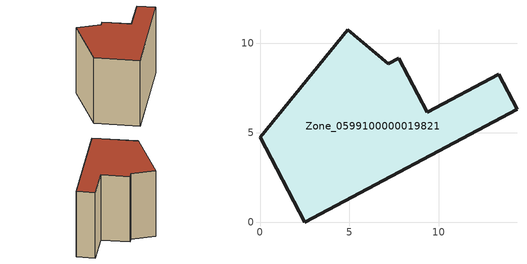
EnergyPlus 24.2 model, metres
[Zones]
Zone_0599100000019821
 floor ground (C_G): 2.51,0 0,4.74 4.9,10.75 7.19,8.86 7.76,9.16 9.36,6.14 13.35,8.26 14.38,6.31 z0
 wall outside (C_F): 13.35,8.26 9.36,6.14 7.76,9.16 7.19,8.86 4.9,10.75 0,4.74 2.51,0 14.38,6.31 13.35,8.26 z0:8.43
 roof outside (C_R): 7.19,8.86 4.9,10.75 0,4.74 2.51,0 14.38,6.31 13.35,8.26 9.36,6.14 7.76,9.16 z8.43
[BUILDING]
Pand.0599100000019821: North Axis=0; Terrain=City; Loads Convergence Tolerance Value=0.04; Temperature Convergence Tolerance Value=0.4; Solar Distribution=FullExterior; Maximum Number of Warmup Days=25; Minimum Number of Warmup Days=1
[Site:Location]
Rotterdam.The.Hague.AP_ZH_NLD Design_Conditions: Latitude=51.96; Longitude=4.45; Time Zone=1; Elevation=-4.5
[SITE:GROUNDTEMPERATURE:BUILDINGSURFACE]
18, 18, 18, 18, 18, 18, 18, 18, 18, 18, 18, 18
[MATERIAL] Thermal Absorptance=0.9; Solar Absorptance=0.7; Visible Absorptance=0.7
Name | Roughness | Thickness | Conductivity | Density | Specific Heat
G.TI.1975-1991 | MediumSmooth | 0.15 | 0.288461 | 540 | 1210
F.TI.1975-1991 | Rough | 0.3 | 0.230769 | 1920 | 840
R.TI.1975-1991 | MediumRough | 0.2 | 0.153846 | 1500 | 1000
[CONSTRUCTION]
C_G: G.TI.1975-1991
C_F: F.TI.1975-1991
C_R: R.TI.1975-1991
[ZONE]
Zone_0599100000019821: Type=1; Multiplier=1; Ceiling Height=Autocalculate; Volume=Autocalculate; Floor Area=autocalculate; Part of Total Floor Area=Yes
[ZONEINFILTRATION:DESIGNFLOWRATE]
Infil_Zone_0599100000019821: Zone or ZoneList or Space or SpaceList=Zone_0599100000019821; Schedule=AlwaysOn; Design Flow Rate Calculation Method=Flow/Area; Flow Rate per Floor Area=0.003; Constant Term Coefficient=1; Temperature Term Coefficient=0; Velocity Term Coefficient=0; Velocity Squared Term Coefficient=0
[HVACTEMPLATE:ZONE:IDEALLOADSAIRSYSTEM]
Zone_0599100000019821: Maximum Heating Supply Air Temperature=50; Minimum Cooling Supply Air Temperature=13; Maximum Heating Supply Air Humidity Ratio=0.0156; Minimum Cooling Supply Air Humidity Ratio=0.0077; Heating Limit=NoLimit; Cooling Limit=NoLimit; Dehumidification Control Type=ConstantSensibleHeatRatio; Cooling Sensible Heat Ratio=0.7; Dehumidification Setpoint=60; Humidification Control Type=None; Humidification Setpoint=30; Outdoor Air Method=None; Outdoor Air Flow Rate per Person=0.00944; Outdoor Air Flow Rate per Zone Floor Area=0; Outdoor Air Flow Rate per Zone=0; Demand Controlled Ventilation Type=None; Outdoor Air Economizer Type=NoEconomizer; Heat Recovery Type=None; Sensible Heat Recovery Effectiveness=0.7; Latent Heat Recovery Effectiveness=0.65
[ZONECONTROL:THERMOSTAT]
ThermostatControl_Zone_0599100000019821: Zone or ZoneList=Zone_0599100000019821; Control Type Schedule=DualSetpointControlType; Control 1=Thermostat_Zone_0599100000019821; Temperature Difference Between Cutout And Setpoint=0
[THERMOSTATSETPOINT:DUALSETPOINT]
Thermostat_Zone_0599100000019821: Heating Setpoint Temperature Schedule=HeatingSetpoint_Zone_0599100000019821; Cooling Setpoint Temperature Schedule=CoolingSetpoint_Zone_0599100000019821
[SCHEDULE:COMPACT]
HeatingSetpoint_Zone_0599100000019821: Through: 12/31, For: AllDays, Until: 24:00, 21
CoolingSetpoint_Zone_0599100000019821: Through: 12/31, For: AllDays, Until: 24:00, 24
DualSetpointControlType: Through: 12/31, For: AllDays, Until: 24:00, 4
AlwaysOn: Through: 12/31, For: AllDays, Until: 24:00, 1
